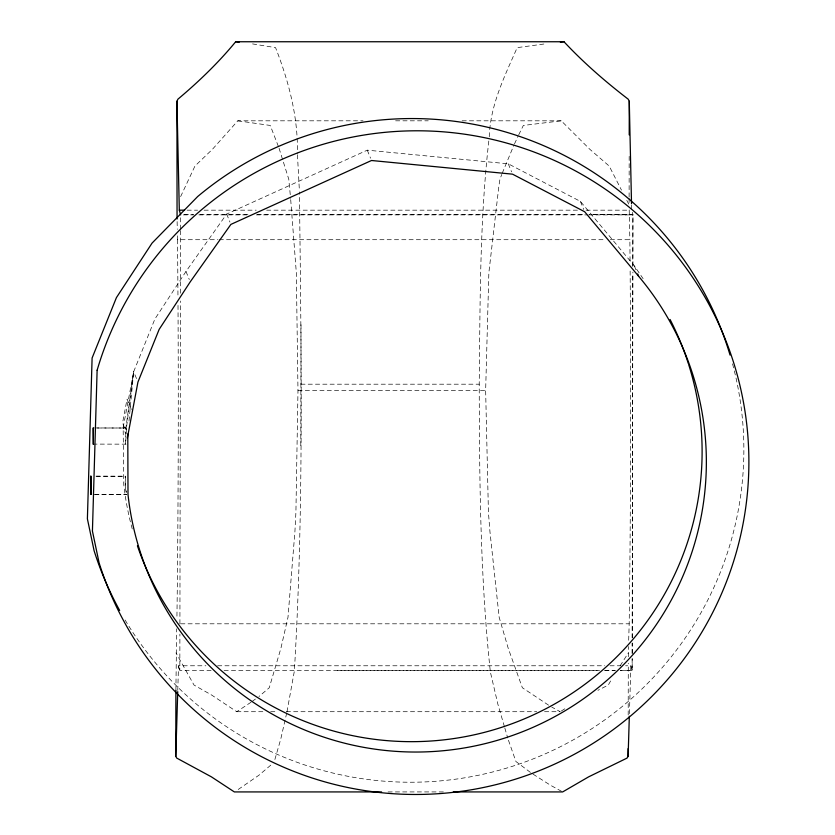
<?xml version="1.0" encoding="UTF-8"?>
<svg xmlns="http://www.w3.org/2000/svg" width="835" height="835" viewBox="0 0 835 835"><rect width="100%" height="100%" fill="white"/><g stroke="black" fill="none" stroke-linecap="round" stroke-linejoin="round"><path stroke-width="0.63" stroke-dasharray="4.17 3.13" d="M286.989 711.775L294.181 672.039L294.671 665.766C303.763 508.024 301.247 349.844 299.421 191.946M175.893 690.388L176.686 628.859M211.098 670.505L179.828 670.505L179.901 634.141M179.911 623.755L180.454 301.007M180.464 293.189L180.61 230.523M180.61 229.228L180.59 215.879M300.798 445.723L301.017 324.69M628.191 714.969L628.285 663.22M628.296 656.748L628.494 646.551M629.11 198.292L629.099 204.763L626.751 200.254M629.11 196.997L629.183 154.308M632.147 658.606L632.126 670.328L620.395 670.338M632.158 653.398L632.178 642.981M632.178 637.763L632.773 273.066M632.784 266.553L632.867 214.449L589.249 214.47M620.447 670.505L632.178 670.505L632.199 658.784M632.21 653.575L632.231 643.159M632.241 637.961L632.888 272.168M632.899 265.655L632.982 214.887L632.262 212.309M504.444 726.732L497.9 704.291L490.375 672.039L489.717 665.766C480.073 572.205 479.52 478.142 479.217 384.194C480.229 302.082 479.593 219.782 489.143 138.099M290.705 199.638L296.331 272.847L297.98 390.55L295.914 512.252L294.912 531.655L287.992 617.274L280.884 648.378L269.256 687.758L258.986 696.484M548.574 705.168L522.366 687.758L508.244 648.378L499.163 617.274L489.947 531.655L488.423 512.252L485.646 390.55L488.851 272.847L498.808 186.643L499.946 179.181L501.783 174.431M177.771 690.368L178.513 665.777L205.89 665.777M628.682 640.236L629.183 623.808A408.889 9.091 -90 0 0 630.112 268.233M629.413 713.664L630.863 665.777L625.645 665.777M136.512 378.61L133.673 371.7L126.44 428.011L125.647 444.105L125.866 427.958L133.673 371.7L154.893 319.022L185.986 271.458L226.661 214.063L367.264 150.164L508.285 163.827L580.409 201.402L634.381 265.927L643.117 278.671M489.258 136.815C490.208 105.2 504.664 76.048 517.189 47.637L545.683 43.775M129.007 420.986L133.673 371.7L123.162 427.478L123.747 484.206A290.162 289.286 -22.3 0 0 132.494 529.839M286.708 713.017L280.727 739.205L274.652 760.278M502.232 173.252L513.922 145.133M514.454 143.985L518.191 135.948M518.733 134.8L523.357 125.448L561.256 120.814L589.729 149.194L609.195 166.05L621.48 190.109M180.631 196.601L194.952 166.05L212.528 149.194L237.818 120.814L363.016 120.814M610.615 680.984L608.277 685.065L597.943 690.326M620.134 665.85L628.306 652.866M270.759 765.152L258.85 775.277L237.537 789.941M251.053 702.214L236.775 711.712L211.568 695.002L194.033 685.065L175.955 652.866M252.045 701.494L256.011 698.634M561.277 711.034L565.566 708.32M395.623 120.814L428.23 120.814M462.131 120.814L561.256 120.814M187.134 210.169L197.571 210.169M204.084 210.169L256.23 210.169M266.657 210.169L578.217 210.169M586.034 210.169L629.058 210.169M184.316 214.532L193.428 214.532M199.941 214.532L248.11 214.522M257.232 214.522L584.041 214.47M183.241 214.887L193.678 214.887M198.887 214.887L248.423 214.887M256.251 214.887L587.36 214.887M588.665 214.887L632.982 214.887L593.153 214.47M177.427 235.825L177.511 239.708L217.925 239.708M219.229 239.708L605.093 239.708M610.312 239.708L629.861 239.708A408.889 9.091 -90 0 1 630.07 262.983M300.871 384.194L479.217 384.194M297.98 390.55L485.646 390.55M94.564 427.958L126.44 428.011L126.805 431.695M97.465 428.011L126.44 428.011M92.904 444.105L126.033 444.157M95.952 476.148L125.459 476.232M96.401 476.253L125.584 476.253L125.699 488.976L126.398 492.285M94.418 494.372L126.638 494.372M94.846 494.487L126.868 494.487M180.746 623.808L629.183 623.808M217.622 665.777L604.791 665.777M609.999 665.777L620.426 665.777M337.455 670.505L599.53 670.348M604.749 670.348L615.176 670.338M224.124 670.505L599.582 670.505M604.791 670.505L615.228 670.505M236.775 711.712L264.163 711.712M270.686 711.712L277.21 711.712M286.332 711.712L536.728 711.712M544.556 711.712L560.202 711.712L551.778 707.088M388.087 791.924L444.105 791.924M237.818 120.814L270.258 125.448L278.619 147.064M252.577 43.911L275.56 47.637C288.733 81.371 298.21 116.983 297.375 153.473M125.866 427.958L123.162 427.478L125.511 433.198M561.569 791.319L550.578 785.297L531.415 773.106M530.402 772.385L515.926 761.51L508.087 739.205M634.381 265.927L636.26 270.519M580.409 201.402L583.707 209.439M508.285 163.827L511.584 171.864M367.264 150.164L370.573 158.201M226.661 214.063L229.959 222.1M185.986 271.458L189.305 279.527M131.314 409.484L127.056 399.109L122.557 422.938L124.718 428.188M279.067 148.265L288.764 179.181L290.601 198.344M504.81 727.984L507.722 737.952M630.863 665.777L632.178 670.505M178.513 665.777L179.828 670.505M126.189 492.233L125.281 487.943L125.166 476.148M297.448 154.757L299.389 190.641M631.552 204.982L631.667 210.169M629.204 209.94L629.861 239.708M177.114 221.588L177.291 229.354M177.511 239.708A408.889 9.091 -90 0 1 177.959 297.73M178.012 305.401A408.889 9.091 -90 0 1 176.905 618.892M732.535 363.841A332.695 331.693 -22.3 0 1 539.327 756.385A332.695 331.693 -22.3 0 1 124.133 618.349"/><path stroke-width="1.25" d="M381.574 791.924L234.353 791.924L211.422 776.863L176.759 758.096L175.768 756.364L175.893 690.388M631.521 203.688L629.277 101.265L628.191 99.177C605.417 81.673 583.623 62.75 563.99 41.75L235.679 41.75C218.405 62.75 198.72 81.694 177.918 99.177L176.926 101.265L177.062 219M453.228 791.924L562.665 791.924L588.612 776.863L627.033 758.096L628.118 756.364L628.129 748.609M629.214 134.894L629.277 101.265M175.768 756.364L177.73 691.662M628.118 756.364L629.329 716.253M637.679 273.964L638.618 276.26A290.162 289.286 -22.3 0 1 530.079 728.611A290.162 289.286 -22.3 0 1 128.005 494.581L127.786 433.96M127.421 437.853L137.932 382.075L159.151 329.387L190.244 281.833L230.898 224.396L371.512 160.497L512.533 174.16L584.646 211.735L638.618 276.26M560.358 42.136L563.99 41.75M176.926 101.265L179.316 210.169L184.535 210.169M235.679 41.75L239.217 42.178M180.642 214.887L179.316 210.169M730.051 355.084A332.695 331.693 -22.3 0 0 197.697 196.517L152.074 243.089L116.42 297.625L92.1 358.027L87.393 518.848L94.084 550.672A332.695 331.693 -22.3 0 0 119.655 610.448M688.739 364.811A290.162 289.286 -22.3 0 1 502.19 727.149A290.162 289.286 -22.3 0 1 137.41 545.819M670.067 319.481A290.162 289.286 -22.3 0 1 688.343 363.59M90.869 476.148L91.005 494.487L90.869 476.148M93.259 427.958L93.332 444.157L93.259 427.958M97.121 370.26L92.424 531.081L99.104 562.905A332.695 331.693 -22.3 0 0 612.817 729.936A332.695 331.693 -22.3 0 0 607.243 190.516A332.695 331.693 -22.3 0 0 97.121 370.26"/></g></svg>
